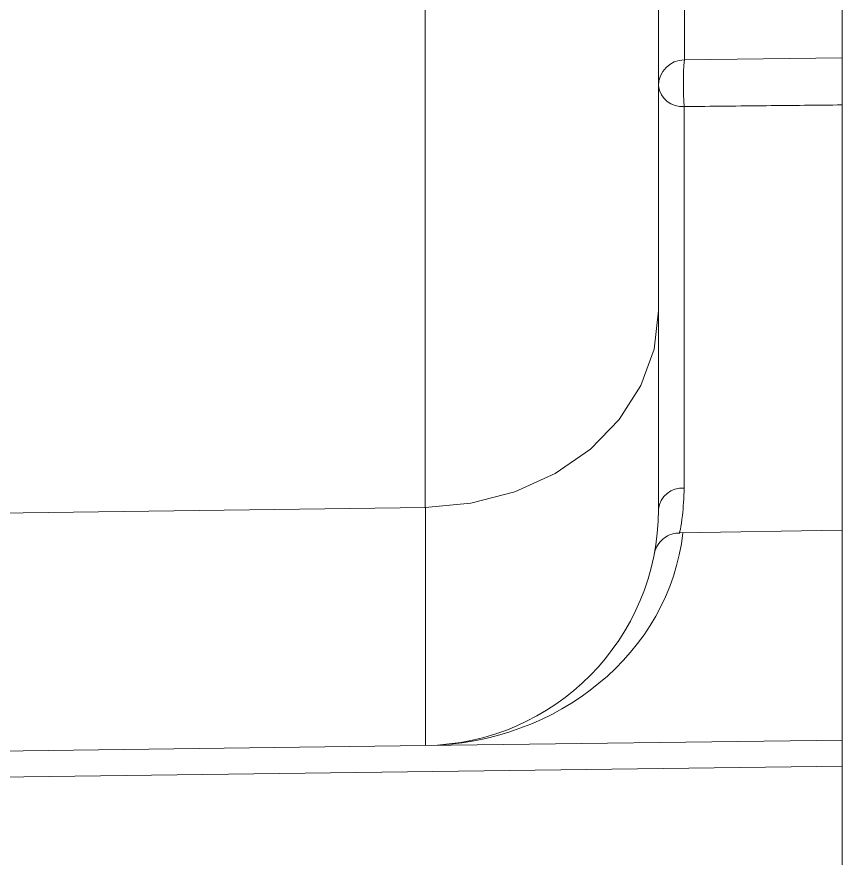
# Model space of a CAD drawing. Extents: x 14808 to 20058, y -13198 to -11680.
# Drawn here: x 15242.22 to 15257.94, y -12716.95 to -12700.92 of the extents above; entities that cross this region are included whole.
import ezdxf

# ---------------------------------------------------------------- set-up
doc = ezdxf.new("R2010")
doc.units = 0
doc.header["$LTSCALE"] = 7
doc.header["$MEASUREMENT"] = 0
doc.layers.get('0').update_dxf_attribs({"color": 2, "linetype": 'CONTINUOUS'})

# ---------------------------------------------------------------- blocks, each defined once
blk = doc.blocks.new('A$C7AC5709A')
at = {"color": 7, "linetype": 'Continuous', "lineweight": 15}
for p, q in [((41.3116, 27.0681), (41.3116, 34.1293)), ((39.091, 32.2573), (39.091, 25.1962)), ((43.0616, 29.481), (43.0616, 31.7482)), ((41.5583, 29.4614), (43.0616, 29.481)), ((41.5572, 29.0154), (41.5572, 25.3819)), ((43.0616, 29.0311), (43.0616, 24.9811)), ((41.3116, 25.1789), (41.3116, 27.0681)), ((41.5151, 24.9541), (43.0616, 24.9811)), ((43.0616, 22.981), (43.0616, 24.9811)), ((29.5261, 22.8038), (39.091, 22.9291)), ((39.091, 22.9291), (43.0616, 22.981)), ((43.0616, 22.7311), (43.0616, 22.981)), ((43.0616, 22.7311), (43.0616, 20.0011))]:
    blk.add_line(p, q, dxfattribs=at)
at = {"color": 8, "linetype": 'Continuous', "lineweight": 15}
for p, q in [((39.091, 25.1962), (33.1766, 25.1188)), ((29.4288, 22.5526), (43.0616, 22.7311))]:
    blk.add_line(p, q, dxfattribs=at)
at = {"color": 7, "linetype": 'Continuous', "lineweight": 15, "flags": 128}
blk.add_lwpolyline([(39.091, 25.1962), (39.5258, 25.2363), (39.943, 25.3456), (40.3269, 25.5201), (40.663, 25.753), (40.9385, 26.0357), (41.1431, 26.3574), (41.2691, 26.7059), (41.3116, 27.0681)], dxfattribs=at)
at = {"color": 7, "linetype": 'Continuous', "lineweight": 15}
for centre, radius, start, end in [((41.5616, 29.2114), 0.25, 90.75, 180), ((44.2457, 29.2318), 2.6971, 175.11808, 184.60163), ((41.5365, 29.2414), 0.2269, 187.60241, 275.24004), ((41.5395, 25.1533), 0.2293, 85.55713, 173.60298), ((39.0616, 25.1789), 2.25, 270.75, 0)]:
    blk.add_arc(centre, radius, start, end, dxfattribs=at)
for centre, major_axis, ratio, start_param, end_param in [((41.5616, 42.9626), (0.0033, 13.5012), 0.000073, 2.553643, 3.141594), ((39.0616, 36.4298), (-0.0295, 13.5008), 0.00066, 3.1416, 3.729551)]:
    blk.add_ellipse(centre, major_axis=major_axis, ratio=ratio, start_param=start_param, end_param=end_param, dxfattribs=at)
at = {"color": 8, "linetype": 'Continuous', "lineweight": 15}
blk.add_ellipse((39.0616, 25.1789), major_axis=(2.4965, 0.0327), ratio=0.90118, start_param=4.712389, end_param=6.168846, dxfattribs=at)
at = {"color": 7, "linetype": 'Continuous', "lineweight": 15}
for points, knots in [([(43.0616, 29.481), (43.0616, 29.4783), (43.0616, 29.4727), (43.0616, 29.4296), (43.0616, 29.3661), (43.0616, 29.2868), (43.0616, 29.2015), (43.0616, 29.1197), (43.0616, 29.0632), (43.0616, 29.0383), (43.0616, 29.0311)], [0, 0, 0, 0, 0.135188, 0.27038, 0.405465, 0.540403, 0.675256, 0.810122, 0.945095, 1, 1, 1, 1]), ([(43.0616, 29.0311), (42.8213, 29.0286), (42.3199, 29.0234), (41.8184, 29.0182), (41.5572, 29.0154)], [0, 0, 0, 0, 0.4791865, 1, 1, 1, 1]), ([(41.2751, 24.7704), (41.2755, 24.7717), (41.2764, 24.7752), (41.2815, 24.7915), (41.2983, 24.8318), (41.3362, 24.8836), (41.4006, 24.9294), (41.4622, 24.9541), (41.5022, 24.9511), (41.5143, 24.9502)], [0, 0, 0, 0, 0.022866, 0.064269, 0.172532, 0.420037, 0.636454, 0.890094, 1, 1, 1, 1])]:
    blk.add_open_spline(points, degree=3, knots=knots, dxfattribs=at)
at = {"color": 8, "linetype": 'Continuous', "lineweight": 15}
blk.add_open_spline([(41.5572, 25.3819), (41.5529, 25.2889), (41.5426, 25.0674), (41.5061, 24.9254), (41.5139, 24.9651), (41.5149, 24.9702)], degree=3, knots=[0, 0, 0, 0, 0.386637, 0.920476, 1, 1, 1, 1], dxfattribs=at)

msp = doc.modelspace()

# ---------------------------------------------------------------- block references
at = {"xscale": 2, "yscale": 2, "zscale": 2}
msp.add_blockref('A$C7AC5709A', (15171.82, -12760.658), dxfattribs=at)

doc.saveas('drawing.dxf')
